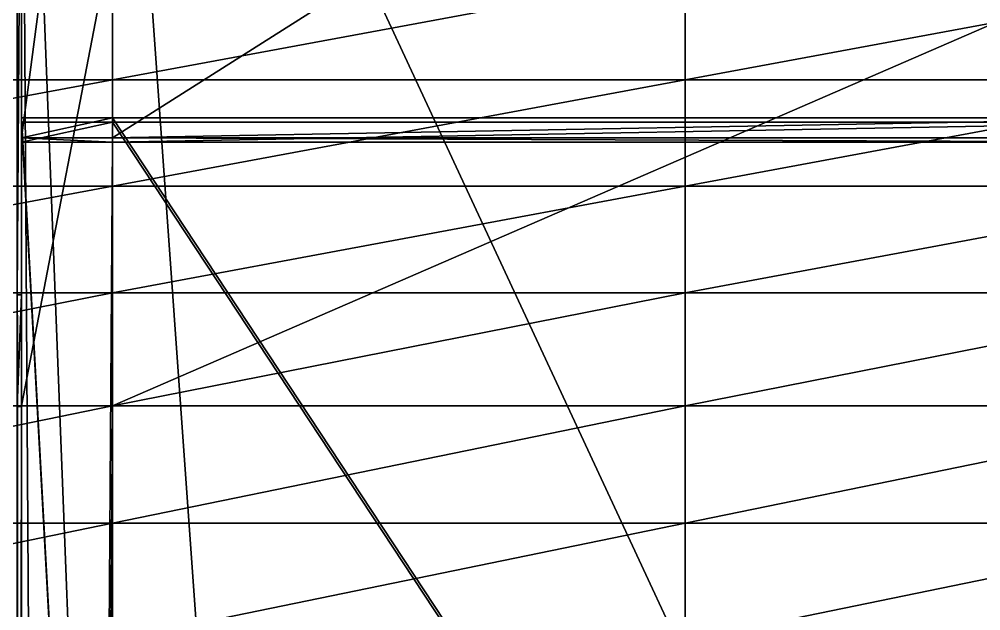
# Model space of a CAD drawing. Header units: metres. Extents: x -3 to 177, y -14 to 14.
# Drawn here: x 82.6 to 84.405, y 12.179 to 13.289 of the extents above; entities that cross this region are included whole.
import ezdxf

# ---------------------------------------------------------------- set-up
doc = ezdxf.new("R2010")
doc.units = ezdxf.units.M
for name, color, linetype, true_color in [('BULKHEAD_04', 7, 'Continuous', 0xdec086), ('DB_3', 7, 'Continuous', 0x99866a), ('HOLD_3', 7, 'Continuous', 0xb09ed9), ('HULL', 7, 'Continuous', 0x528ba5), ('PARTITION_3_P', 7, 'Continuous', 0xc9ac7a), ('WBT_3_P', 7, 'Continuous', 0x5891b3)]:
    doc.layers.add(name, color=color, linetype=linetype, true_color=true_color)

msp = doc.modelspace()

# ---------------------------------------------------------------- linework, layer by layer
at = {"layer": 'BULKHEAD_04'}
for points in [[(82.596, 14.388, 14.5999), (82.596, -14.388, 14.5999), (82.604, -14.388, 14.5999)], [(82.596, 14.388, 14.5999), (82.604, -14.388, 14.5999), (82.604, 14.388, 14.5999)], [(82.604, 14.388, 2.0376), (82.604, 14.388, 14.5999), (82.604, 12.5622, 0.012)], [(82.604, 14.388, 2.0376), (82.604, 12.5622, 0.012), (82.604, 14.3607, 1.8201)], [(82.604, -14.388, 14.5999), (82.604, 12.5622, 0.012), (82.604, 14.388, 14.5999)], [(82.604, 14.3607, 1.8201), (82.604, 12.7721, 0.0473), (82.604, 14.262, 1.1671)], [(82.604, 12.5622, 0.012), (82.604, 12.7721, 0.0473), (82.604, 14.3607, 1.8201)], [(82.604, 12.7721, 0.0473), (82.604, 13.9669, 0.6029), (82.604, 14.262, 1.1671)], [(82.596, 12.7721, 0.0473), (82.596, 13.9669, 0.6029), (82.604, 13.9669, 0.6029)], [(82.596, 12.7721, 0.0473), (82.604, 13.9669, 0.6029), (82.604, 12.7721, 0.0473)], [(82.596, 12.5622, 0.012), (82.596, 12.7721, 0.0473), (82.604, 12.7721, 0.0473)], [(82.596, 12.5622, 0.012), (82.604, 12.7721, 0.0473), (82.604, 12.5622, 0.012)], [(82.596, -12.5622, 0.012), (82.596, 12.5622, 0.012), (82.604, 12.5622, 0.012)], [(82.596, -12.5622, 0.012), (82.604, 12.5622, 0.012), (82.604, -12.5622, 0.012)], [(82.604, 12.5622, 0.012), (82.604, -14.388, 14.5999), (82.604, -12.5622, 0.012)]]:
    msp.add_3dface(points, dxfattribs=at)
at = {"layer": 'DB_3'}
for points in [[(82.604, 14.3622, 1.75), (82.604, -14.3623, 1.75), (82.775, -14.3623, 1.75)], [(82.604, 14.3622, 1.75), (82.775, -14.3623, 1.75), (82.775, 14.3622, 1.75)], [(82.604, -14.3623, 1.75), (82.604, 14.3622, 1.75), (82.604, 14.3094, 1.4)], [(82.775, 14.3622, 1.75), (84.8188, -14.3623, 1.75), (84.8188, 14.3622, 1.75)], [(82.775, 14.3622, 1.75), (82.775, -14.3623, 1.75), (84.8188, -14.3623, 1.75)], [(82.604, -14.3623, 1.75), (82.604, 14.3094, 1.4), (82.604, 14.053, 0.7)], [(82.604, 14.053, 0.7), (82.604, 13.4516, 0.35), (82.604, 12.5632)], [(82.604, 14.053, 0.7), (82.604, 12.5632), (82.604, -13.4516, 0.35)], [(82.604, -14.3623, 1.75), (82.604, 14.053, 0.7), (82.604, -13.4516, 0.35)], [(82.604, 12.5632), (82.604, 13.4516, 0.35), (82.775, 13.4516, 0.35)], [(82.604, 12.5632), (82.775, 13.4516, 0.35), (82.775, 12.5632)], [(82.775, 12.5632), (82.775, 13.4516, 0.35), (84.8188, 13.4516, 0.35)], [(82.775, 12.5632), (84.8188, 13.4516, 0.35), (84.8188, 12.5632)], [(82.604, -12.5632), (82.604, 12.5632), (82.775, 12.5632)], [(82.604, -12.5632), (82.775, 12.5632), (82.775, -12.5632)], [(82.604, 12.5632), (82.604, -12.5632), (82.604, -13.4516, 0.35)], [(82.775, -12.5632), (82.775, 12.5632), (84.8188, 12.5632)], [(82.775, -12.5632), (84.8188, 12.5632), (84.8188, -12.5632)]]:
    msp.add_3dface(points, dxfattribs=at)
at = {"layer": 'HOLD_3'}
for points in [[(82.604, 13.0582, 1.75), (82.604, 13.096, 3.0001), (82.775, 13.096, 3.0001)], [(82.604, 13.0582, 1.75), (82.775, 13.096, 3.0001), (82.775, 13.0582, 1.75)], [(82.604, 13.096, 3.0001), (82.604, 13.096, 5.75), (82.775, 13.096, 5.75)], [(82.604, 13.096, 3.0001), (82.775, 13.096, 5.75), (82.775, 13.096, 3.0001)], [(82.604, 13.096, 5.75), (82.604, 13.096, 8), (82.775, 13.096, 8)], [(82.604, 13.096, 5.75), (82.775, 13.096, 8), (82.775, 13.096, 5.75)], [(82.604, 13.096, 8), (82.604, 13.096, 10.5979), (82.775, 13.096, 10.5979)], [(82.604, 13.096, 8), (82.775, 13.096, 10.5979), (82.775, 13.096, 8)], [(82.604, 13.096, 10.5979), (82.604, 9.996, 12.6718), (82.775, 9.996, 12.6718)], [(82.604, 13.096, 10.5979), (82.775, 9.996, 12.6718), (82.775, 13.096, 10.5979)], [(82.604, 13.096, 5.75), (82.604, 13.096, 3.0001), (82.604, 13.0582, 1.75)], [(82.604, 9.996, 12.6718), (82.604, 13.096, 10.5979), (82.604, 13.096, 8)], [(82.604, 13.096, 8), (82.604, 13.096, 5.75), (82.604, 13.0582, 1.75)], [(82.604, -9.996, 14.6), (82.604, 9.996, 12.6718), (82.604, 13.096, 8)], [(82.604, 13.096, 8), (82.604, 13.0582, 1.75), (82.604, -13.096, 5.75)], [(82.604, -9.996, 12.6718), (82.604, -9.996, 14.6), (82.604, 13.096, 8)], [(82.604, 13.096, 8), (82.604, -13.096, 5.75), (82.604, -9.996, 12.6718)], [(82.775, 13.0582, 1.75), (82.775, 13.096, 3.0001), (84.8188, 13.096, 3.0001)], [(82.775, 13.0582, 1.75), (84.8188, 13.096, 3.0001), (84.8188, 13.0582, 1.75)], [(82.775, 13.096, 3.0001), (82.775, 13.096, 5.75), (84.8188, 13.096, 5.75)], [(82.775, 13.096, 3.0001), (84.8188, 13.096, 5.75), (84.8188, 13.096, 3.0001)], [(82.775, 13.096, 5.75), (82.775, 13.096, 8), (84.8188, 13.096, 8)], [(82.775, 13.096, 5.75), (84.8188, 13.096, 8), (84.8188, 13.096, 5.75)], [(82.775, 13.096, 8), (82.775, 13.096, 10.5979), (84.8188, 13.096, 10.5979)], [(82.775, 13.096, 8), (84.8188, 13.096, 10.5979), (84.8188, 13.096, 8)], [(82.775, 13.096, 10.5979), (82.775, 9.996, 12.6718), (84.8188, 9.996, 12.6718)], [(82.775, 13.096, 10.5979), (84.8188, 9.996, 12.6718), (84.8188, 13.096, 10.5979)], [(82.604, -13.0582, 1.75), (82.604, 13.0582, 1.75), (82.775, 13.0582, 1.75)], [(82.604, -13.0582, 1.75), (82.775, 13.0582, 1.75), (82.775, -13.0582, 1.75)], [(82.604, 13.0582, 1.75), (82.604, -13.0582, 1.75), (82.604, -13.096, 3.0001)], [(82.604, 13.0582, 1.75), (82.604, -13.096, 3.0001), (82.604, -13.096, 5.75)], [(82.775, -13.0582, 1.75), (82.775, 13.0582, 1.75), (84.8188, 13.0582, 1.75)], [(82.775, -13.0582, 1.75), (84.8188, 13.0582, 1.75), (84.8188, -13.0582, 1.75)]]:
    msp.add_3dface(points, dxfattribs=at)
at = {"layer": 'HULL'}
for points in [[(81.7, 13.1754, 0.2215), (81.7, 13.3753, 0.3145), (82.775, 13.3753, 0.3145)], [(81.7, 13.1754, 0.2215), (82.775, 13.3753, 0.3145), (82.775, 13.1754, 0.2215)], [(82.775, 13.1754, 0.2215), (82.775, 13.3753, 0.3145), (83.85, 13.3753, 0.3145)], [(82.775, 13.1754, 0.2215), (83.85, 13.3753, 0.3145), (83.85, 13.1754, 0.2215)], [(83.85, 13.1754, 0.2215), (83.85, 13.3753, 0.3145), (84.925, 13.3753, 0.3145)], [(83.85, 13.1754, 0.2215), (84.925, 13.3753, 0.3145), (84.925, 13.1754, 0.2215)], [(81.7, 12.9756, 0.1286), (81.7, 13.1754, 0.2215), (82.775, 13.1754, 0.2215)], [(81.7, 12.9756, 0.1286), (82.775, 13.1754, 0.2215), (82.775, 12.9756, 0.1286)], [(82.775, 12.9756, 0.1286), (82.775, 13.1754, 0.2215), (83.85, 13.1754, 0.2215)], [(82.775, 12.9756, 0.1286), (83.85, 13.1754, 0.2215), (83.85, 12.9756, 0.1286)], [(83.85, 12.9756, 0.1286), (83.85, 13.1754, 0.2215), (84.925, 13.1754, 0.2215)], [(83.85, 12.9756, 0.1286), (84.925, 13.1754, 0.2215), (84.925, 12.9756, 0.1286)], [(81.7, 12.7757, 0.0357), (81.7, 12.9756, 0.1286), (82.775, 12.9756, 0.1286)], [(81.7, 12.7757, 0.0357), (82.775, 12.9756, 0.1286), (82.775, 12.7757, 0.0357)], [(82.775, 12.7757, 0.0357), (82.775, 12.9756, 0.1286), (83.85, 12.9756, 0.1286)], [(82.775, 12.7757, 0.0357), (83.85, 12.9756, 0.1286), (83.85, 12.7757, 0.0357)], [(83.85, 12.7757, 0.0357), (83.85, 12.9756, 0.1286), (84.925, 12.9756, 0.1286)], [(83.85, 12.7757, 0.0357), (84.925, 12.9756, 0.1286), (84.925, 12.7757, 0.0357)], [(81.7, 12.5632), (81.7, 12.7757, 0.0357), (82.775, 12.7757, 0.0357)], [(81.7, 12.5632), (82.775, 12.7757, 0.0357), (82.775, 12.5632)], [(82.775, 12.5632), (82.775, 12.7757, 0.0357), (83.85, 12.7757, 0.0357)], [(82.775, 12.5632), (83.85, 12.7757, 0.0357), (83.85, 12.5632)], [(83.85, 12.5632), (83.85, 12.7757, 0.0357), (84.925, 12.7757, 0.0357)], [(83.85, 12.5632), (84.925, 12.7757, 0.0357), (84.925, 12.5632)], [(81.7, 12.3428), (81.7, 12.5632), (82.775, 12.5632)], [(81.7, 12.3428), (82.775, 12.5632), (82.775, 12.3428)], [(82.775, 12.3428), (82.775, 12.5632), (83.85, 12.5632)], [(82.775, 12.3428), (83.85, 12.5632), (83.85, 12.3428)], [(83.85, 12.3428), (83.85, 12.5632), (84.925, 12.5632)], [(83.85, 12.3428), (84.925, 12.5632), (84.925, 12.3428)], [(81.7, 12.1224), (81.7, 12.3428), (82.775, 12.3428)], [(81.7, 12.1224), (82.775, 12.3428), (82.775, 12.1224)], [(82.775, 12.1224), (82.775, 12.3428), (83.85, 12.3428)], [(82.775, 12.1224), (83.85, 12.3428), (83.85, 12.1224)], [(83.85, 12.1224), (83.85, 12.3428), (84.925, 12.3428)], [(83.85, 12.1224), (84.925, 12.3428), (84.925, 12.1224)]]:
    msp.add_3dface(points, dxfattribs=at)
at = {"layer": 'PARTITION_3_P'}
for points in [[(82.604, 13.0663, 1.75), (82.604, 13.104, 2.9999), (82.775, 13.104, 2.9999)], [(82.604, 13.0663, 1.75), (82.775, 13.104, 2.9999), (82.775, 13.0663, 1.75)], [(82.604, 13.104, 2.9999), (82.604, 13.104, 5.75), (82.775, 13.104, 5.75)], [(82.604, 13.104, 2.9999), (82.775, 13.104, 5.75), (82.775, 13.104, 2.9999)], [(82.604, 13.104, 5.75), (82.604, 13.104, 8), (82.775, 13.104, 8)], [(82.604, 13.104, 5.75), (82.775, 13.104, 8), (82.775, 13.104, 5.75)], [(82.604, 13.104, 8), (82.604, 13.104, 10.6021), (82.775, 13.104, 10.6021)], [(82.604, 13.104, 8), (82.775, 13.104, 10.6021), (82.775, 13.104, 8)], [(82.604, 13.104, 10.6021), (82.604, 10.004, 12.676), (82.775, 10.004, 12.676)], [(82.604, 13.104, 10.6021), (82.775, 10.004, 12.676), (82.775, 13.104, 10.6021)], [(82.604, 13.104, 2.9999), (82.604, 13.0663, 1.75), (82.604, 13.0582, 1.75)], [(82.604, 13.104, 2.9999), (82.604, 13.0582, 1.75), (82.604, 13.096, 3.0001)], [(82.604, 13.104, 5.75), (82.604, 13.104, 2.9999), (82.604, 13.096, 3.0001)], [(82.604, 13.104, 5.75), (82.604, 13.096, 3.0001), (82.604, 13.096, 5.75)], [(82.604, 13.104, 8), (82.604, 13.104, 5.75), (82.604, 13.096, 5.75)], [(82.604, 13.104, 8), (82.604, 13.096, 5.75), (82.604, 13.096, 8)], [(82.604, 13.104, 10.6021), (82.604, 13.104, 8), (82.604, 13.096, 8)], [(82.604, 13.104, 10.6021), (82.604, 13.096, 8), (82.604, 13.096, 10.5979)], [(82.604, 10.004, 12.676), (82.604, 13.104, 10.6021), (82.604, 13.096, 10.5979)], [(82.775, 13.0663, 1.75), (82.775, 13.104, 2.9999), (84.8188, 13.104, 2.9999)], [(82.775, 13.0663, 1.75), (84.8188, 13.104, 2.9999), (84.8188, 13.0663, 1.75)], [(82.775, 13.104, 2.9999), (82.775, 13.104, 5.75), (84.8188, 13.104, 5.75)], [(82.775, 13.104, 2.9999), (84.8188, 13.104, 5.75), (84.8188, 13.104, 2.9999)], [(82.775, 13.104, 5.75), (82.775, 13.104, 8), (84.8188, 13.104, 8)], [(82.775, 13.104, 5.75), (84.8188, 13.104, 8), (84.8188, 13.104, 5.75)], [(82.775, 13.104, 8), (82.775, 13.104, 10.6021), (84.8188, 13.104, 10.6021)], [(82.775, 13.104, 8), (84.8188, 13.104, 10.6021), (84.8188, 13.104, 8)], [(82.775, 13.104, 10.6021), (82.775, 10.004, 12.676), (84.8188, 10.004, 12.676)], [(82.775, 13.104, 10.6021), (84.8188, 10.004, 12.676), (84.8188, 13.104, 10.6021)], [(82.775, 13.096, 3.0001), (82.604, 13.096, 3.0001), (82.604, 13.0582, 1.75)], [(82.775, 13.0582, 1.75), (82.775, 13.096, 3.0001), (82.604, 13.0582, 1.75)], [(82.775, 13.096, 5.75), (82.604, 13.096, 5.75), (82.604, 13.096, 3.0001)], [(82.775, 13.096, 3.0001), (82.775, 13.096, 5.75), (82.604, 13.096, 3.0001)], [(82.775, 13.096, 8), (82.604, 13.096, 8), (82.604, 13.096, 5.75)], [(82.775, 13.096, 5.75), (82.775, 13.096, 8), (82.604, 13.096, 5.75)], [(82.775, 13.096, 10.5979), (82.604, 13.096, 10.5979), (82.604, 13.096, 8)], [(82.775, 13.096, 8), (82.775, 13.096, 10.5979), (82.604, 13.096, 8)], [(82.775, 9.996, 12.6718), (82.604, 9.996, 12.6718), (82.604, 13.096, 10.5979)], [(82.775, 13.096, 10.5979), (82.775, 9.996, 12.6718), (82.604, 13.096, 10.5979)], [(82.604, 10.004, 12.676), (82.604, 13.096, 10.5979), (82.604, 9.996, 12.6718)], [(84.8188, 13.096, 3.0001), (82.775, 13.096, 3.0001), (82.775, 13.0582, 1.75)], [(84.8188, 13.0582, 1.75), (84.8188, 13.096, 3.0001), (82.775, 13.0582, 1.75)], [(84.8188, 13.096, 5.75), (82.775, 13.096, 5.75), (82.775, 13.096, 3.0001)], [(84.8188, 13.096, 3.0001), (84.8188, 13.096, 5.75), (82.775, 13.096, 3.0001)], [(84.8188, 13.096, 8), (82.775, 13.096, 8), (82.775, 13.096, 5.75)], [(84.8188, 13.096, 5.75), (84.8188, 13.096, 8), (82.775, 13.096, 5.75)], [(84.8188, 13.096, 10.5979), (82.775, 13.096, 10.5979), (82.775, 13.096, 8)], [(84.8188, 13.096, 8), (84.8188, 13.096, 10.5979), (82.775, 13.096, 8)], [(84.8188, 9.996, 12.6718), (82.775, 9.996, 12.6718), (82.775, 13.096, 10.5979)], [(84.8188, 13.096, 10.5979), (84.8188, 9.996, 12.6718), (82.775, 13.096, 10.5979)], [(82.604, 13.0663, 1.75), (82.775, 13.0663, 1.75), (82.775, 13.0582, 1.75)], [(82.604, 13.0663, 1.75), (82.775, 13.0582, 1.75), (82.604, 13.0582, 1.75)], [(82.775, 13.0663, 1.75), (84.8188, 13.0663, 1.75), (84.8188, 13.0582, 1.75)], [(82.775, 13.0663, 1.75), (84.8188, 13.0582, 1.75), (82.775, 13.0582, 1.75)]]:
    msp.add_3dface(points, dxfattribs=at)
at = {"layer": 'WBT_3_P'}
for points in [[(82.604, 14.4, 14.6), (82.604, 10.004, 14.6), (82.775, 10.004, 14.6)], [(82.604, 14.4, 14.6), (82.775, 10.004, 14.6), (82.775, 14.4, 14.6)], [(82.604, 10.004, 14.6), (82.604, 14.4, 14.6), (82.604, 14.4, 12.6739)], [(82.604, 10.004, 14.6), (82.604, 14.4, 12.6739), (82.604, 14.4, 10.6)], [(82.604, 13.104, 10.6021), (82.604, 10.004, 14.6), (82.604, 14.4, 10.6)], [(82.604, 13.104, 10.6021), (82.604, 14.4, 10.6), (82.604, 14.3622, 1.75)], [(82.775, 14.4, 14.6), (82.775, 10.004, 14.6), (84.8188, 10.004, 14.6)], [(82.775, 14.4, 14.6), (84.8188, 10.004, 14.6), (84.8188, 14.4, 14.6)], [(82.604, 13.0663, 1.75), (82.604, 14.3622, 1.75), (82.775, 14.3622, 1.75)], [(82.604, 13.0663, 1.75), (82.775, 14.3622, 1.75), (82.775, 13.0663, 1.75)], [(82.604, 14.3622, 1.75), (82.604, 13.0663, 1.75), (82.604, 13.104, 2.9999)], [(82.604, 14.3622, 1.75), (82.604, 13.104, 2.9999), (82.604, 13.104, 5.75)], [(82.604, 14.3622, 1.75), (82.604, 13.104, 5.75), (82.604, 13.104, 8)], [(82.604, 14.3622, 1.75), (82.604, 13.104, 8), (82.604, 13.104, 10.6021)], [(82.775, 13.0663, 1.75), (82.775, 14.3622, 1.75), (84.8188, 14.3622, 1.75)], [(82.775, 13.0663, 1.75), (84.8188, 14.3622, 1.75), (84.8188, 13.0663, 1.75)], [(82.604, 10.004, 12.676), (82.604, 13.104, 10.6021), (82.775, 10.004, 12.676)], [(82.604, 13.104, 10.6021), (82.775, 13.104, 10.6021), (82.775, 10.004, 12.676)], [(82.604, 13.104, 10.6021), (82.604, 13.104, 8), (82.775, 13.104, 10.6021)], [(82.604, 13.104, 8), (82.775, 13.104, 8), (82.775, 13.104, 10.6021)], [(82.604, 13.104, 8), (82.604, 13.104, 5.75), (82.775, 13.104, 8)], [(82.604, 13.104, 5.75), (82.775, 13.104, 5.75), (82.775, 13.104, 8)], [(82.604, 13.104, 5.75), (82.604, 13.104, 2.9999), (82.775, 13.104, 5.75)], [(82.604, 13.104, 2.9999), (82.775, 13.104, 2.9999), (82.775, 13.104, 5.75)], [(82.604, 13.104, 2.9999), (82.604, 13.0663, 1.75), (82.775, 13.104, 2.9999)], [(82.604, 13.0663, 1.75), (82.775, 13.0663, 1.75), (82.775, 13.104, 2.9999)], [(82.604, 13.104, 10.6021), (82.604, 10.004, 12.676), (82.604, 10.004, 14.6)], [(82.775, 10.004, 12.676), (82.775, 13.104, 10.6021), (84.8188, 10.004, 12.676)], [(82.775, 13.104, 10.6021), (84.8188, 13.104, 10.6021), (84.8188, 10.004, 12.676)], [(82.775, 13.104, 10.6021), (82.775, 13.104, 8), (84.8188, 13.104, 10.6021)], [(82.775, 13.104, 8), (84.8188, 13.104, 8), (84.8188, 13.104, 10.6021)], [(82.775, 13.104, 8), (82.775, 13.104, 5.75), (84.8188, 13.104, 8)], [(82.775, 13.104, 5.75), (84.8188, 13.104, 5.75), (84.8188, 13.104, 8)], [(82.775, 13.104, 5.75), (82.775, 13.104, 2.9999), (84.8188, 13.104, 5.75)], [(82.775, 13.104, 2.9999), (84.8188, 13.104, 2.9999), (84.8188, 13.104, 5.75)], [(82.775, 13.104, 2.9999), (82.775, 13.0663, 1.75), (84.8188, 13.104, 2.9999)], [(82.775, 13.0663, 1.75), (84.8188, 13.0663, 1.75), (84.8188, 13.104, 2.9999)]]:
    msp.add_3dface(points, dxfattribs=at)

doc.saveas('drawing.dxf')
